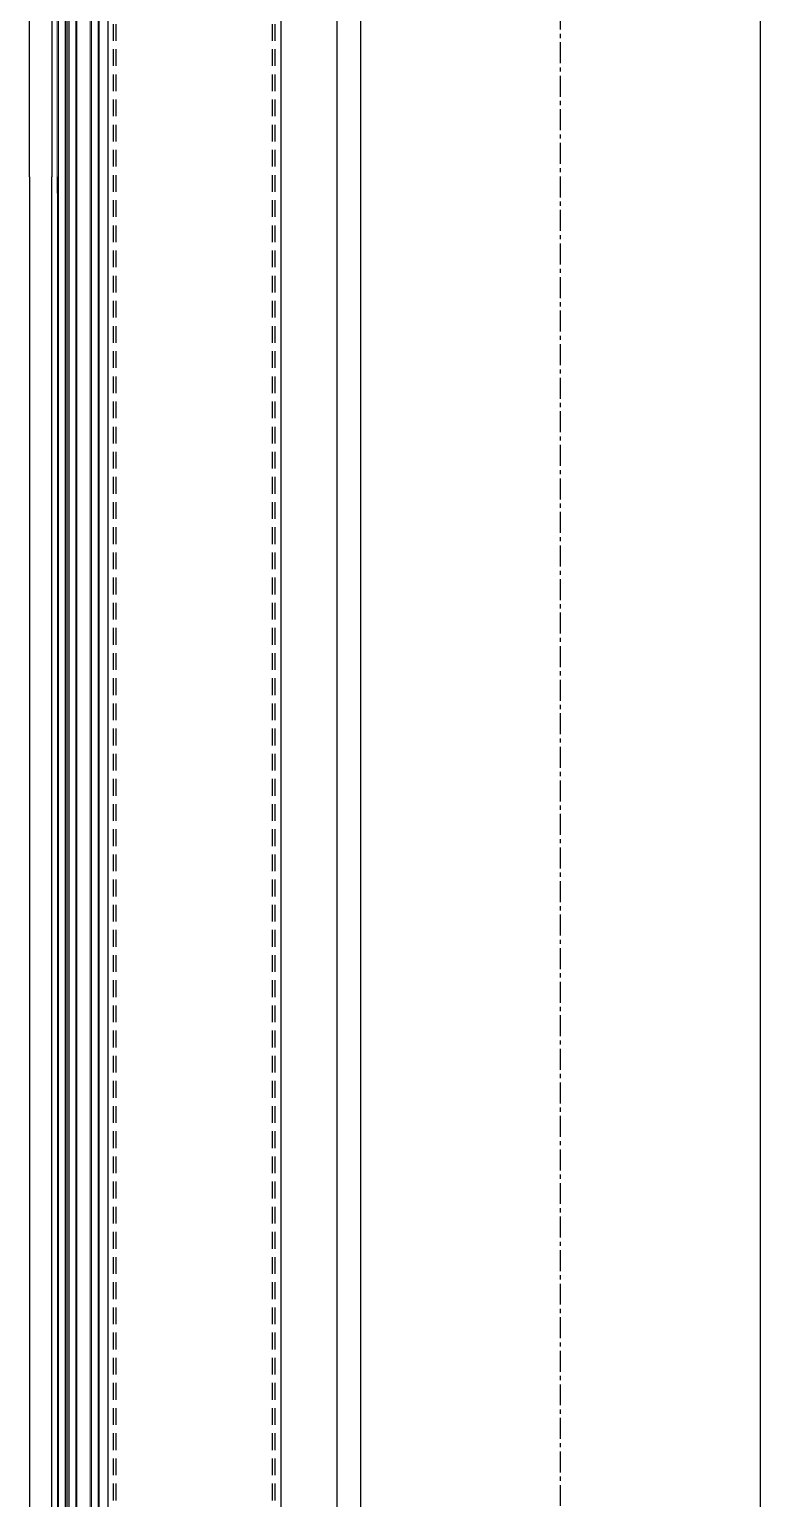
# Model space of a CAD drawing. Extents: x -3378 to 102197, y -3799 to 48702.
# Drawn here: x 85787 to 86441, y 26290 to 27603 of the extents above; entities that cross this region are included whole.
import ezdxf

# ---------------------------------------------------------------- set-up
doc = ezdxf.new("R2010")
doc.units = 0
doc.linetypes.add('CENTER', pattern=[2, 1.25, -0.25, 0.25, -0.25])
doc.linetypes.add('HIDDEN', pattern=[0.375, 0.25, -0.125])
doc.layers.add('BCM-GLA', color=4, linetype='Continuous', lineweight=5)
for name, color, linetype in [('中心線 CENTER', 6, 'CENTER'), ('結構體 STRUCTURAL', 154, 'Continuous'), ('金屬面材 METAL PANEL', 2, 'Continuous'), ('隱藏線 HIDDEN', 8, 'HIDDEN')]:
    doc.layers.add(name, color=color, linetype=linetype)

# ---------------------------------------------------------------- blocks, each defined once
blk = doc.blocks.new('外懸包板斷面(東側)01')
at = {"layer": 'BCM-GLA', "linetype": 'ByBlock'}
for points in [[(600, -914), (600, -90.1), (601, -89.1), (608, -89.1), (608, -914)], [(617.5, -914), (617.5, -90.1), (616.5, -89.1), (609.5, -89.1), (609.5, -914)], [(637.5, -914), (637.5, -90.1), (636.5, -89.1), (629.5, -89.1), (629.5, -914)]]:
    blk.add_lwpolyline(points, dxfattribs=at)
at = {"layer": 'BCM-GLA', "color": 5, "linetype": 'ByBlock'}
for points in [[(601, -914), (601, -90.5), (601.4, -90.1), (607, -90.1), (607, -914)], [(616.5, -914), (616.5, -90.5), (616.1, -90.1), (610.5, -90.1), (610.5, -914)], [(636.5, -914), (636.5, -90.5), (636.1, -90.1), (630.5, -90.1), (630.5, -914)]]:
    blk.add_lwpolyline(points, dxfattribs=at)
at = {"layer": '金屬面材 METAL PANEL'}
for points in [[(645.5, -965.2), (645.5, 627.2), (800, 627.2), (800, -965.2)], [(575, -899.5), (575, -79.1), (595, -79.1), (595, -899.5)]]:
    blk.add_lwpolyline(points, dxfattribs=at)

msp = doc.modelspace()

# ---------------------------------------------------------------- linework, layer by layer
at = {"layer": 'BCM-GLA', "linetype": 'ByBlock', "elevation": 0}
for points in [[(85811.712, 27471.32), (85811.701, 24766.584), (85812.701, 24765.584), (85819.701, 24765.584), (85819.712, 27471.32)], [(85829.212, 27471.32), (85829.201, 24766.584), (85828.201, 24765.584), (85821.201, 24765.584), (85821.212, 27471.32)], [(85849.212, 27471.32), (85849.201, 24766.584), (85848.201, 24765.584), (85841.201, 24765.584), (85841.212, 27471.32)]]:
    msp.add_lwpolyline(points, dxfattribs=at)
at = {"layer": 'BCM-GLA', "color": 5, "linetype": 'ByBlock', "elevation": 0}
for points in [[(85812.712, 27471.32), (85812.701, 24766.999), (85813.116, 24766.584), (85818.701, 24766.584), (85818.712, 27471.32)], [(85828.212, 27471.32), (85828.201, 24766.999), (85827.787, 24766.584), (85822.201, 24766.584), (85822.212, 27471.32)], [(85848.212, 27471.32), (85848.201, 24766.999), (85847.787, 24766.584), (85842.201, 24766.584), (85842.212, 27471.32)]]:
    msp.add_lwpolyline(points, dxfattribs=at)
at = {"layer": '中心線 CENTER', "ltscale": 15}
msp.add_line((86261.701, 20943.085, 0), (86261.701, 34870.216, 0), dxfattribs=at)
at = {"layer": '結構體 STRUCTURAL'}
for p, q in [((86061.701, 33243.085, 0), (86061.701, 21180.085, 0)), ((86082.701, 33243.085, 0), (86082.701, 21180.085, 0)), ((86440.701, 21180.085, 0), (86440.701, 33243.085, 0))]:
    msp.add_line(p, q, dxfattribs=at)
at = {"layer": '金屬面材 METAL PANEL', "elevation": 0}
for points in [[(85857.201, 25977.732), (85857.201, 28998.085), (86011.701, 28998.085), (86011.701, 25977.732)], [(85786.712, 27471.32), (85786.701, 24798.085), (85806.701, 24798.085), (85806.712, 27471.32)]]:
    msp.add_lwpolyline(points, dxfattribs=at)
at = {"layer": '隱藏線 HIDDEN', "linetype": 'HIDDEN', "ltscale": 60}
for p, q in [((85861.701, 28958.085), (85861.701, 25977.732, 0)), ((85864.001, 28958.085, 0), (85864.001, 25977.732, 0)), ((86003.901, 28958.085, 0), (86003.901, 25977.732, 0)), ((86006.201, 28958.085, 0), (86006.201, 25977.732, 0))]:
    msp.add_line(p, q, dxfattribs=at)

# ---------------------------------------------------------------- block references
at = {"layer": '金屬面材 METAL PANEL'}
msp.add_blockref('外懸包板斷面(東側)01', (85211.701, 28370.87), dxfattribs=at)

doc.saveas('drawing.dxf')
